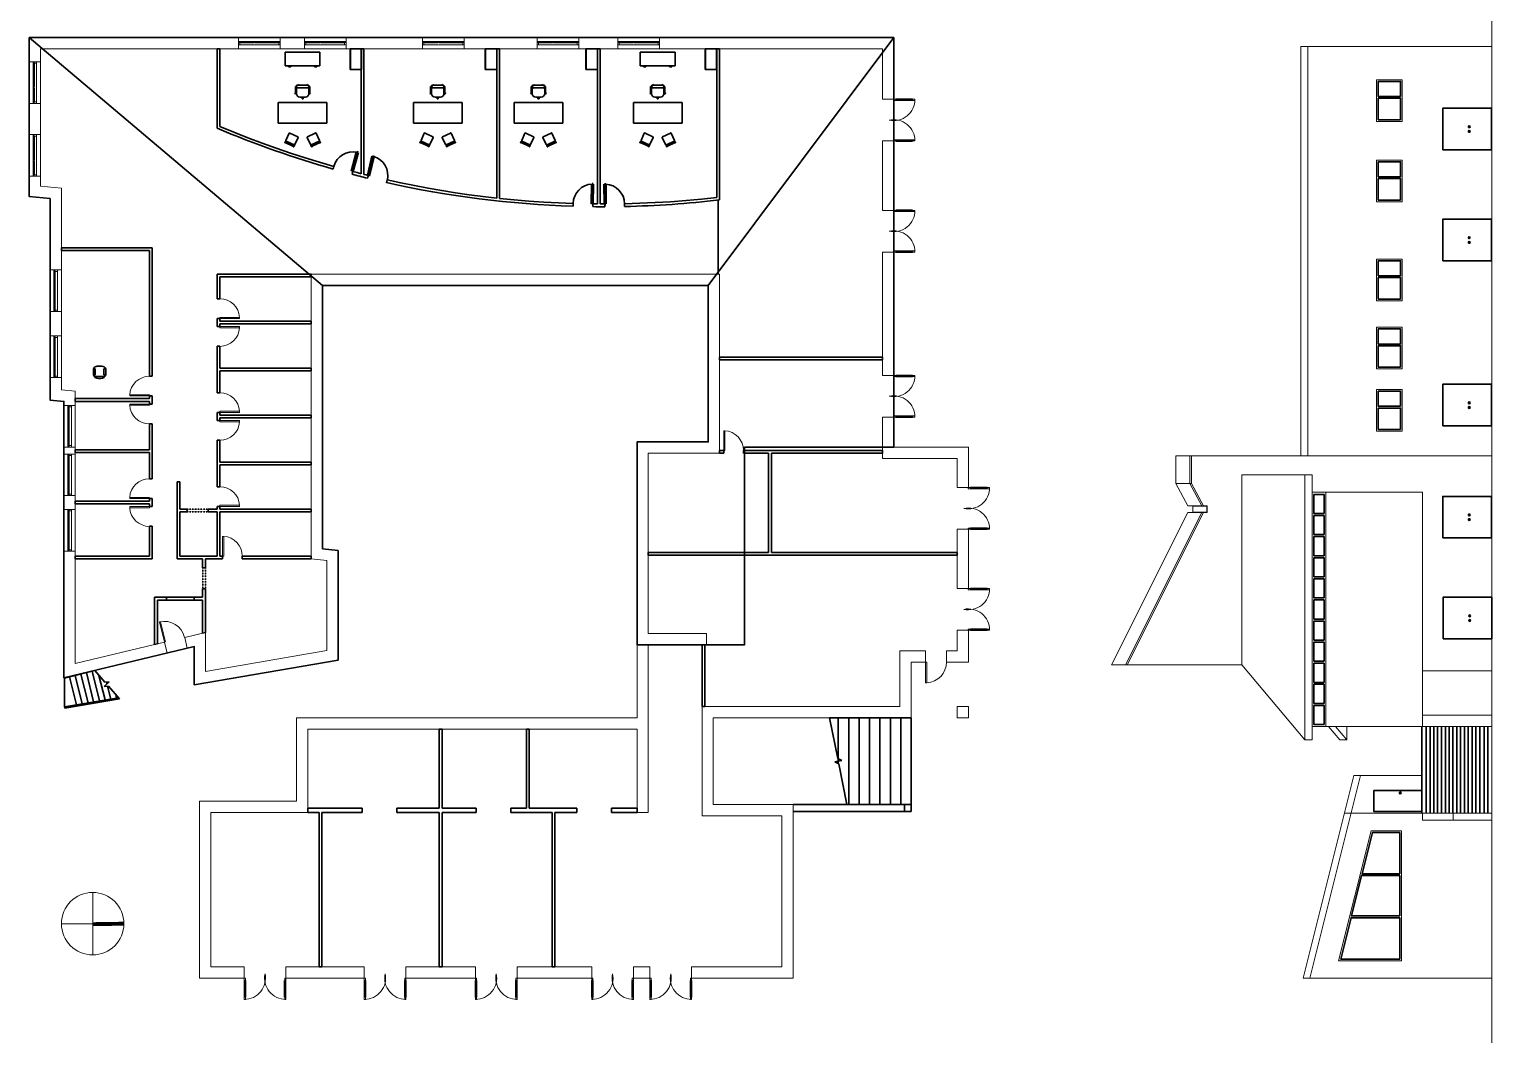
# Model space of a CAD drawing. Header units: inches. Extents: x -3224 to 2593, y -3513 to 2631.
# Drawn here: x -1539 to 988, y -18 to 1734 of the extents above; entities that cross this region are included whole.
import ezdxf

# ---------------------------------------------------------------- set-up
doc = ezdxf.new("R2010")
doc.units = ezdxf.units.IN
doc.header["$MEASUREMENT"] = 0
doc.linetypes.add('Overhead', pattern=[0.15625, 0.09375, -0.0625])
for name, color, linetype, lineweight in [('A-AREA', 32, 'Continuous', 30), ('A-DOOR', 31, 'Continuous', 30), ('A-DOOR-GLAZ', 31, 'Continuous', 50), ('A-FLOR', 140, 'Continuous', 30), ('A-FLOR-HRAL', 11, 'Continuous', 9), ('A-GENM', 13, 'Continuous', 30), ('A-GLAZ', 151, 'Continuous', 30), ('A-ROOF', 132, 'Continuous', 13), ('A-WALL', 113, 'Continuous', 13), ('C-NORTH', 7, 'Continuous', 13), ('I-FURN', 30, 'Continuous', 30), ('I-WALL', 2, 'Continuous', 30), ('L-SITE-WALL', 31, 'Continuous', 30), ('S-STRS', 31, 'Continuous', 30), ('S-STRS-MBND', 31, 'Continuous', 30)]:
    doc.layers.add(name, color=color, linetype=linetype, lineweight=lineweight)

# ---------------------------------------------------------------- blocks, each defined once
blk = doc.blocks.new('Single-Flush - 34_ x 80_-100133-Level 1 New')
at = {"layer": 'A-DOOR', "lineweight": 20}
for p, q in [((15, 2.4), (15, 36.4)), ((17, 36.4), (15, 36.4)), ((17, 2.4), (17, 36.4)), ((17, 2.4), (15, 2.4))]:
    blk.add_line(p, q, dxfattribs=at)
at = {"layer": 'A-DOOR', "lineweight": 9}
blk.add_arc((17, 2.4), 34.1, 93.3657, 180, dxfattribs=at)
blk = doc.blocks.new('Single-Flush - 34_ x 80_-100157-Level 1 New')
at = {"layer": 'A-DOOR', "lineweight": 20}
for p, q in [((15, -2.4), (15, -36.4)), ((17, -2.4), (15, -2.4)), ((17, -2.4), (17, -36.4)), ((17, -36.4), (15, -36.4))]:
    blk.add_line(p, q, dxfattribs=at)
at = {"layer": 'A-DOOR', "lineweight": 9}
blk.add_arc((17, -2.4), 34.1, 180, 266.6343, dxfattribs=at)
blk = doc.blocks.new('Single-Flush Vision - 36_ x 80_-103365-Level 1 New')
at = {"layer": 'A-DOOR', "lineweight": 9}
for p, q in [((16, -9.75), (16, -45.75)), ((18, -9.75), (16, -9.75)), ((18, -9.75), (18, -45.75)), ((18, -45.75), (16, -45.75))]:
    blk.add_line(p, q, dxfattribs=at)
blk.add_arc((18, -9.75), 36, 180, 270, dxfattribs=at)
blk = doc.blocks.new('Opening-Arched - 36_ x 84_-103394-Level 1 New')
at = {"layer": 'A-GENM', "linetype": 'Overhead'}
for p, q in [((-18.3, 2.4), (17.7, 2.4)), ((-18.3, -2.4), (17.7, -2.4))]:
    blk.add_line(p, q, dxfattribs=at)
blk = doc.blocks.new('Double-Glass 1 - 72_ x 84_-106700-Level 1 New')
at = {"layer": 'A-DOOR', "lineweight": 20}
for p, q in [((-36, 42.6), (-36, 46.6)), ((-36, 46.6), (-34, 46.6)), ((-36, 42.6), (-34, 42.6)), ((-34, 42.6), (-34, 46.6)), ((34, 42.6), (34, 46.6)), ((36, 46.6), (34, 46.6)), ((34, 42.6), (36, 42.6)), ((36, 42.6), (36, 46.6)), ((-36, 13.8), (-34, 13.8)), ((-36, 9.8), (-36, 13.8)), ((-36, 9.8), (-34, 9.8)), ((-34, 9.8), (-34, 13.8)), ((36, 13.8), (34, 13.8)), ((34, 9.8), (34, 13.8)), ((36, 9.8), (34, 9.8)), ((36, 9.8), (36, 13.8))]:
    blk.add_line(p, q, dxfattribs=at)
at = {"layer": 'A-DOOR', "lineweight": 9}
for p, q in [((-36, 13.8), (-36, 42.6)), ((-34, 13.8), (-34, 42.6)), ((34, 13.8), (34, 42.6)), ((36, 13.8), (36, 42.6))]:
    blk.add_line(p, q, dxfattribs=at)
for centre, start, end in [((-36, 9.8), 347.9595, 90.0327), ((36, 9.8), 89.9942, 192.0461)]:
    blk.add_arc(centre, 36.8, start, end, dxfattribs=at)
at = {"layer": 'A-DOOR-GLAZ'}
for p, q in [((-35, 42.6), (-35, 13.8)), ((35, 13.8), (35, 42.6))]:
    blk.add_line(p, q, dxfattribs=at)
blk = doc.blocks.new('Golden Proportion - Wood 6_w-135343-Level 1 New')
at = {"layer": 'A-GLAZ', "lineweight": 20}
for p, q in [((-34.8, 3), (-36, 3)), ((-34.8, 1), (-34.8, 3)), ((-32.8, 2.5), (-34.8, 2.5)), ((-34.8, 2.5), (-34.8, 1)), ((-34.8, 1), (-32.8, 1)), ((-33.5, 1), (-34.8, 1)), ((-33.5, -3), (-33.5, 1)), ((-32.8, 1), (-32.8, 2.5)), ((-7.5, 2.5), (-9.5, 2.5)), ((-9.5, 2.5), (-9.5, 1)), ((-9.5, 1), (-7.5, 1)), ((-7.5, 1), (-7.5, 2.5)), ((34.7, 2.5), (32.7, 2.5)), ((32.7, 2.5), (32.7, 1)), ((32.7, 1), (34.7, 1)), ((34.7, 1), (33.5, 1)), ((33.5, 1), (33.5, -3)), ((34.7, 3), (34.7, 1)), ((36, 3), (34.7, 3)), ((34.7, 1), (34.7, 2.5)), ((-36, -3), (-33.5, -3)), ((33.5, -3), (36, -3))]:
    blk.add_line(p, q, dxfattribs=at)
at = {"layer": 'A-GLAZ', "lineweight": 9}
for p, q in [((34.7, 3), (-34.8, 3)), ((-32.8, 2.5), (-9.5, 2.5)), ((-9.5, 1), (-32.8, 1)), ((-7.5, 2.5), (32.7, 2.5)), ((32.7, 1), (-7.5, 1)), ((-33.5, -3), (33.5, -3))]:
    blk.add_line(p, q, dxfattribs=at)
at = {"layer": 'A-GLAZ', "lineweight": 30}
for p, q in [((-9.5, 2), (-32.8, 2)), ((-32.8, 2), (-32.8, 1.5)), ((-32.8, 1.5), (-9.5, 1.5)), ((-9.5, 1.5), (-9.5, 2)), ((32.7, 2), (-7.5, 2)), ((-7.5, 2), (-7.5, 1.5)), ((-7.5, 1.5), (32.7, 1.5)), ((32.7, 1.5), (32.7, 2))]:
    blk.add_line(p, q, dxfattribs=at)
blk = doc.blocks.new('Single-Flush - 34_ x 80_-V1-Level 1 New')
at = {"layer": 'A-DOOR', "color": 10, "lineweight": 50}
for p, q in [((15, -2.4), (15, -36.4)), ((17, -2.4), (15, -2.4)), ((17, -2.4), (17, -36.4)), ((17, -36.4), (15, -36.4))]:
    blk.add_line(p, q, dxfattribs=at)
at = {"layer": 'A-DOOR', "color": 50, "lineweight": 30}
blk.add_arc((17, -2.4), 34.1, 180, 266.6343, dxfattribs=at)
blk = doc.blocks.new('Single-Flush - 34_ x 80_-V2-Level 1 New')
at = {"layer": 'A-DOOR', "color": 10, "lineweight": 50}
for p, q in [((15, 2.4), (15, 36.4)), ((17, 36.4), (15, 36.4)), ((17, 2.4), (17, 36.4)), ((17, 2.4), (15, 2.4))]:
    blk.add_line(p, q, dxfattribs=at)
at = {"layer": 'A-DOOR', "color": 50, "lineweight": 30}
blk.add_arc((17, 2.4), 34.1, 93.3657, 180, dxfattribs=at)
blk = doc.blocks.new('Desk-Executive - Desk-Executive-124460-Level 1 New')
at = {"layer": 'I-FURN', "color": 50}
for p, q in [((-37.1, 18), (-37.1, -18)), ((46.9, 18), (-37.1, 18)), ((46.9, -18), (46.9, 18)), ((-37.1, -18), (46.9, -18))]:
    blk.add_line(p, q, dxfattribs=at)
blk = doc.blocks.new('Chair-Executive - Chair-Executive-124059-Level 1 New')
at = {"layer": 'I-FURN', "color": 50}
for p, q in [((-7.7, 4), (-7.1, 5.9)), ((-7.7, 4), (-5.6, 3.3)), ((-7.1, 5.9), (-5.2, 5.1)), ((-6.9, 2.7), (-6.9, -7.3)), ((-6.9, 2.7), (-5.7, 2.7)), ((-5.7, 2.7), (-5.7, -7.3)), ((-5.6, 3.3), (-5.2, 4.1)), ((-5.2, 5.1), (-5.2, -2.6)), ((0.8, 11.1), (10.3, 11.1)), ((4.6, 14.4), (4.6, 12.1)), ((4.6, 14.4), (6.6, 14.4)), ((4.6, 12.1), (6.6, 12.1)), ((5.3, 12.1), (5.3, 11.1)), ((5.3, 12.1), (5.8, 12.1)), ((5.3, 11.1), (5.8, 11.1)), ((5.8, 12.1), (5.8, 11.1)), ((6.6, 14.4), (6.6, 12.1)), ((16.3, 5.3), (18.2, 5.9)), ((16.3, 5.1), (16.3, -2.6)), ((16.7, 3.3), (16.3, 4.5)), ((18.8, 4), (16.7, 3.3)), ((16.8, 2.7), (16.8, -7.3)), ((18.1, 2.7), (16.8, 2.7)), ((18.1, 2.7), (18.1, -7.3)), ((18.2, 5.9), (18.8, 4)), ((-6.9, -7.3), (-5.7, -7.3)), ((-4.9, -8.7), (-4.9, -7)), ((-3.9, -9.7), (15, -9.7)), ((-1.6, -10.9), (-3.3, -9.7)), ((-2.9, -5), (14, -5)), ((-0.8, -9.7), (-1.6, -10.9)), ((11.9, -9.7), (12.7, -10.9)), ((12.7, -10.9), (14.3, -9.7)), ((16, -8.7), (16, -7)), ((18.1, -7.3), (16.8, -7.3))]:
    blk.add_line(p, q, dxfattribs=at)
for centre, radius, start, end in [((0.8, 5.1), 6, 90, 180), ((10.3, 5.1), 6, 0, 90), ((1.8, -2.6), 7, 180, 206.1658), ((-2.9, -7), 2, 90, 180), ((-3.9, -8.7), 0.993, 180, 270), ((14, -7), 2, 0, 90), ((15, -8.7), 0.993, 270, 0), ((9.3, -2.6), 7, 333.8316, 0)]:
    blk.add_arc(centre, radius, start, end, dxfattribs=at)
blk = doc.blocks.new('Chair-Breuer - Chair-Breuer-124905-Level 1 New')
at = {"layer": 'I-FURN', "color": 50}
for p, q in [((-8.5, 8.5), (-8.5, -5)), ((-7.5, 9.5), (7.5, 9.5)), ((8.5, 8.5), (8.5, -5)), ((-8.5, -6.9), (-8.5, -8.2)), ((-8, -6.4), (8, -6.4)), ((-8, -8.7), (8, -8.7)), ((-7.5, -6), (7.5, -6)), ((8.5, -6.9), (8.5, -8.2))]:
    blk.add_line(p, q, dxfattribs=at)
for centre, radius, start, end in [((-7.5, 8.5), 1, 90, 180), ((7.5, 8.5), 1, 0, 90), ((-8, -9.1), 0.593, 360, 180), ((-8, -9.1), 0.593, 180, 360), ((-7.5, -5), 1, 180, 270), ((-8, -6.9), 0.5, 90, 180), ((-8, -8.2), 0.5, 180, 270), ((8, -9.1), 0.593, 360, 180), ((8, -9.1), 0.593, 180, 360), ((7.5, -5), 1, 270, 360), ((8, -6.9), 0.5, 0, 90), ((8, -8.2), 0.5, 270, 0)]:
    blk.add_arc(centre, radius, start, end, dxfattribs=at)
blk = doc.blocks.new('Chair-Breuer - Chair-Breuer-125046-Level 1 New')
at = {"layer": 'I-FURN', "color": 50}
for p, q in [((-8.5, 6.9), (-8.5, 8.2)), ((-8.5, -8.5), (-8.5, 5)), ((-8, 8.7), (8, 8.7)), ((-8, 6.4), (8, 6.4)), ((-7.5, 6), (7.5, 6)), ((8.5, 6.9), (8.5, 8.2)), ((8.5, -8.5), (8.5, 5)), ((-7.5, -9.5), (7.5, -9.5))]:
    blk.add_line(p, q, dxfattribs=at)
for centre, radius, start, end in [((-8, 9.1), 0.593, 0, 180), ((-8, 9.1), 0.593, 180, 0), ((-8, 8.2), 0.5, 90, 180), ((-8, 6.9), 0.5, 180, 270), ((-7.5, 5), 1, 90, 180), ((8, 9.1), 0.593, 0, 180), ((8, 9.1), 0.593, 180, 0), ((7.5, 5), 1, 0, 90), ((8, 8.2), 0.5, 360, 90), ((8, 6.9), 0.5, 270, 360), ((-7.5, -8.5), 1, 180, 270), ((7.5, -8.5), 1, 270, 360)]:
    blk.add_arc(centre, radius, start, end, dxfattribs=at)
blk = doc.blocks.new('Cabinet File - Lateral 4 Drawer - 36_ x 20_ x 48_-125858-Level 1 New')
at = {"layer": 'I-FURN', "color": 50}
for p, q in [((-25.1, -26.8), (-25.1, -46.8)), ((10.9, -26.8), (-25.1, -26.8)), ((-25.1, -46.8), (10.9, -46.8)), ((-24.3, -46), (10.2, -46)), ((-24.3, -46.8), (-24.3, -46)), ((10.2, -46.8), (-24.3, -46.8)), ((10.2, -46), (10.2, -46.8)), ((10.9, -46.8), (10.9, -26.8))]:
    blk.add_line(p, q, dxfattribs=at)
blk = doc.blocks.new('Credenza - 60_ x 24_-125565-Level 1 New')
at = {"layer": 'I-FURN', "color": 50}
for p, q in [((-27.7, 12.2), (-27.7, -11.8)), ((-27.7, 12.2), (32.3, 12.2)), ((32.3, 12.2), (32.3, -11.8)), ((-27.7, -11.8), (32.3, -11.8)), ((-22.2, -12.1), (-21.9, -12.1)), ((-22.2, -13.1), (-22.2, -12.1)), ((-18.2, -13.1), (-22.2, -13.1)), ((-21.9, -12.1), (-21.9, -12.8)), ((-21.9, -12.8), (-18.4, -12.8)), ((-18.4, -12.1), (-18.2, -12.1)), ((-18.4, -12.8), (-18.4, -12.1)), ((-18.2, -12.1), (-18.2, -13.1)), ((22.8, -12.1), (23.1, -12.1)), ((22.8, -13.1), (22.8, -12.1)), ((26.8, -13.1), (22.8, -13.1)), ((23.1, -12.1), (23.1, -12.8)), ((23.1, -12.8), (26.6, -12.8)), ((26.6, -12.1), (26.8, -12.1)), ((26.6, -12.8), (26.6, -12.1)), ((26.8, -12.1), (26.8, -13.1))]:
    blk.add_line(p, q, dxfattribs=at)
blk = doc.blocks.new('OfficeChair - OfficeChair-132399-Level 1 New')
at = {"layer": 'I-FURN', "color": 50}
for p, q in [((-10.6, -5.7), (-10.6, 4.3)), ((-10.6, 4.3), (-7.5, 4.3)), ((-9, 7.3), (0, 7.3)), ((-7.5, 4.3), (-7.5, -5.9)), ((-2, 10.6), (0, 10.6)), ((2, 10.6), (0, 10.6)), ((9, 7.3), (0, 7.3)), ((10.6, 4.3), (7.5, 4.3)), ((7.5, 4.3), (7.5, -5.9)), ((10.6, -5.7), (10.6, 4.3)), ((-7.5, -5.9), (-10.6, -5.9)), ((0, -10.4), (-4, -10.4)), ((0, -10.4), (4, -10.4)), ((7.5, -5.9), (10.6, -5.9))]:
    blk.add_line(p, q, dxfattribs=at)
for centre, radius, start, end in [((-2, 1.6), 9, 90, 162.9101), ((2, 1.6), 9, 17.0899, 90), ((-4, -3.4), 7, 199.3988, 270), ((4, -3.4), 7, 270, 340.6012)]:
    blk.add_arc(centre, radius, start, end, dxfattribs=at)
blk = doc.blocks.new('Golden Proportion - Wood 6_w-V3-Level 1 New')
at = {"layer": 'A-GLAZ', "lineweight": 20}
for p, q in [((-34.8, 3), (-36, 3)), ((-36, 3), (-36, -3)), ((-34.8, 1), (-34.8, 3)), ((-32.8, 2.5), (-34.8, 2.5)), ((-34.8, 2.5), (-34.8, 1)), ((-34.8, 1), (-32.8, 1)), ((-33.5, 1), (-34.8, 1)), ((-33.5, -3), (-33.5, 1)), ((-32.8, 1), (-32.8, 2.5)), ((-7.5, 2.5), (-9.5, 2.5)), ((-9.5, 2.5), (-9.5, 1)), ((-9.5, 1), (-7.5, 1)), ((-7.5, 1), (-7.5, 2.5)), ((34.7, 2.5), (32.7, 2.5)), ((32.7, 2.5), (32.7, 1)), ((32.7, 1), (34.7, 1)), ((34.7, 1), (33.5, 1)), ((33.5, 1), (33.5, -3)), ((34.7, 3), (34.7, 1)), ((36, 3), (34.7, 3)), ((34.7, 1), (34.7, 2.5)), ((36, -3), (36, 3)), ((-36, -3), (-33.5, -3)), ((33.5, -3), (36, -3))]:
    blk.add_line(p, q, dxfattribs=at)
at = {"layer": 'A-GLAZ', "lineweight": 9}
for p, q in [((34.7, 3), (-34.8, 3)), ((-32.8, 2.5), (-9.5, 2.5)), ((-9.5, 1), (-32.8, 1)), ((-7.5, 2.5), (32.7, 2.5)), ((32.7, 1), (-7.5, 1)), ((-33.5, -3), (33.5, -3))]:
    blk.add_line(p, q, dxfattribs=at)
at = {"layer": 'A-GLAZ', "lineweight": 30}
for p, q in [((-9.5, 2), (-32.8, 2)), ((-32.8, 2), (-32.8, 1.5)), ((-32.8, 1.5), (-9.5, 1.5)), ((-9.5, 1.5), (-9.5, 2)), ((32.7, 2), (-7.5, 2)), ((-7.5, 2), (-7.5, 1.5)), ((-7.5, 1.5), (32.7, 1.5)), ((32.7, 1.5), (32.7, 2))]:
    blk.add_line(p, q, dxfattribs=at)
blk = doc.blocks.new('Opening-Arched - 48_ x 84_-104209-Level 1 New')
at = {"layer": 'A-GENM', "color": 50, "lineweight": 30}
for p, q in [((-24.3, 2.4), (23.7, 2.4)), ((-24.3, -2.4), (23.7, -2.4))]:
    blk.add_line(p, q, dxfattribs=at)

msp = doc.modelspace()

# ---------------------------------------------------------------- linework, layer by layer
at = {"layer": 'A-AREA'}
for p, q in [((-1539.1, 1719.2), (-1032.3, 1290.7)), ((-365.8, 1290.7), (-45.2, 1719.2)), ((-348.7, 1438.2), (-348.7, 1310.2))]:
    msp.add_line(p, q, dxfattribs=at)
msp.add_lwpolyline([(-1503.1, 1441.1), (-1539.1, 1444.3), (-1539.1, 1719.2), (-45.2, 1719.2), (-45.2, 1011.1), (-302.8, 1011.1), (-302.8, 669.6), (-488.8, 669.6), (-488.8, 1020.2), (-365.8, 1020.2), (-365.8, 1290.7), (-1032.3, 1290.7), (-1032.3, 835.5), (-1005.3, 832.5), (-1005.3, 643), (-1254.1, 600.5), (-1254.1, 666.3), (-1479.1, 612.3), (-1479.1, 1090.3), (-1503.1, 1092.4)], close=True, dxfattribs=at)
at = {"layer": 'A-DOOR'}
for points in [[(903.6, 1525.1), (903.6, 1597), (987.6, 1597), (987.6, 1525.1)], [(903.6, 1333.4), (903.6, 1405.2), (987.6, 1405.2), (987.6, 1333.4)], [(903.6, 1047.9), (903.6, 1119.8), (987.6, 1119.8), (987.6, 1047.9)], [(903.6, 854.2), (903.6, 926.1), (987.6, 926.1), (987.6, 854.2)], [(904.2, 679.7), (904.2, 751.6), (988.3, 751.6), (988.3, 679.7)], [(867.3, 381.5), (867.3, 417.5), (784.3, 417.5), (784.3, 381.5)]]:
    msp.add_lwpolyline(points, close=True, dxfattribs=at)
for centre in [(949.4, 1565), (949.4, 1556.9), (949.4, 1373.2), (949.4, 1365.1), (949.4, 1087.8), (949.4, 1079.7), (949.4, 894.1), (949.4, 886), (950.1, 719.6), (950.1, 711.5), (830.2, 413.5)]:
    msp.add_circle(centre, 1.49, dxfattribs=at)
at = {"layer": 'A-FLOR'}
for p, q in [((867.3, 378.3), (867.3, 528.2)), ((875, 378.3), (875, 528.2)), ((881.6, 378.3), (881.6, 528.2)), ((888.2, 378.3), (888.2, 528.2)), ((894.8, 378.3), (894.8, 528.2)), ((901.5, 378.3), (901.5, 528.2)), ((908.1, 378.3), (908.1, 528.2)), ((914.7, 378.3), (914.7, 528.2)), ((921.3, 378.3), (921.3, 528.2)), ((927.9, 378.3), (927.9, 528.2)), ((934.5, 378.3), (934.5, 528.2)), ((941.1, 378.3), (941.1, 528.2)), ((947.8, 378.3), (947.8, 528.2)), ((954.4, 378.3), (954.4, 528.2)), ((961, 378.3), (961, 528.2)), ((967.6, 378.3), (967.6, 528.2)), ((975.1, 378.3), (975.1, 528.2)), ((981.8, 378.3), (981.8, 528.2))]:
    msp.add_line(p, q, dxfattribs=at)
at = {"layer": 'A-FLOR-HRAL'}
for p, q in [((-1478.2, 562.2), (-1384.8, 578.1)), ((-1478.2, 562.2), (-1477.8, 560.2)), ((-1477.8, 560.2), (-1383.2, 576.3)), ((-1384.8, 578.1), (-1383.2, 576.3))]:
    msp.add_line(p, q, dxfattribs=at)
at = {"layer": 'A-GLAZ'}
for points in [[(830.6, 1617.3), (830.6, 1643.3), (792, 1643.3), (792, 1617.3)], [(830.6, 1577.2), (830.6, 1614.3), (792, 1614.3), (792, 1577.2)], [(830.6, 1478.4), (830.6, 1504.4), (792, 1504.4), (792, 1478.4)], [(830.6, 1438.3), (830.6, 1475.4), (792, 1475.4), (792, 1438.3)], [(830.6, 1307.3), (830.6, 1333.4), (792, 1333.4), (792, 1307.3)], [(830.6, 1267.2), (830.6, 1304.3), (792, 1304.3), (792, 1267.2)], [(830.6, 1189.4), (830.6, 1215.4), (792, 1215.4), (792, 1189.4)], [(830.6, 1149.2), (830.6, 1186.4), (792, 1186.4), (792, 1149.2)], [(830.6, 1081.8), (830.6, 1107.9), (792, 1107.9), (792, 1081.8)], [(830.6, 1041.7), (830.6, 1078.8), (792, 1078.8), (792, 1041.7)], [(698.4, 896.4), (698.4, 929.5), (680.9, 929.5), (680.9, 896.4)], [(698.4, 860), (698.4, 893), (680.9, 893), (680.9, 860)], [(698.4, 823.5), (698.4, 856.6), (680.9, 856.6), (680.9, 823.5)], [(698.4, 787), (698.4, 820.1), (680.9, 820.1), (680.9, 787)], [(698.4, 750.5), (698.4, 783.6), (680.9, 783.6), (680.9, 750.5)], [(698.4, 714), (698.4, 747.1), (680.9, 747.1), (680.9, 714)], [(698.4, 677.6), (698.4, 710.6), (680.9, 710.6), (680.9, 677.6)], [(698.4, 641.1), (698.4, 674.2), (680.9, 674.2), (680.9, 641.1)], [(698.4, 604.6), (698.4, 637.7), (680.9, 637.7), (680.9, 604.6)], [(698.4, 568.1), (698.4, 601.2), (680.9, 601.2), (680.9, 568.1)], [(698.4, 531.6), (698.4, 564.7), (680.9, 564.7), (680.9, 531.6)], [(829.4, 273.5), (829.4, 345), (782.2, 345), (764.3, 273.5)], [(829.4, 200.8), (829.4, 270.5), (763.4, 270.5), (745.9, 200.8)], [(829.4, 126.3), (829.4, 197.8), (745.3, 197.8), (727.4, 126.3)]]:
    msp.add_lwpolyline(points, close=True, dxfattribs=at)
at = {"layer": 'A-ROOF'}
for p, q in [((988.3, 1792.7), (988.3, -18.4)), ((469.2, 995.9), (442.2, 995.9)), ((442.2, 995.9), (442.2, 948.3)), ((466.3, 948.3), (466.3, 995.9)), ((665.5, 963.2), (556.3, 963.2)), ((556.3, 963.2), (556.3, 634.9)), ((442.2, 948.3), (463.1, 909.9)), ((442.2, 948.3), (469.2, 948.3)), ((487.2, 909.9), (466.3, 948.3)), ((463.1, 909.9), (466, 909.9)), ((466, 909.9), (471.6, 909)), ((490.2, 909.9), (466, 909.9)), ((496.6, 909.9), (490.2, 909.9)), ((490.2, 909.9), (495.7, 908.9)), ((496.6, 898.2), (496.6, 909.9)), ((463.1, 898.2), (331.2, 634.9)), ((355.1, 634.9), (487.2, 898.2)), ((466, 898.2), (463.1, 898.2)), ((471.6, 898.8), (466, 898.2)), ((466, 898.2), (496.6, 898.2)), ((471.6, 909), (471.6, 898.8)), ((471.6, 909), (495.7, 908.8)), ((471.6, 898.8), (495.7, 899)), ((495.7, 899), (490.2, 898.2)), ((495.7, 908.9), (495.7, 899)), ((331.2, 634.9), (358.1, 634.9)), ((556.3, 634.9), (665.5, 505.2)), ((706.3, 528.2), (725.7, 505.2)), ((737.6, 505.2), (718.2, 528.2)), ((737.6, 505.2), (737.6, 528.2)), ((725.7, 505.2), (737.6, 505.2)), ((745.3, 378.3), (733.4, 378.3))]:
    msp.add_line(p, q, dxfattribs=at)
for points in [[(670.2, 1703.9), (670.2, 995.9), (658.3, 995.9), (658.3, 1703.9)], [(677.7, 963.2), (677.7, 505.2), (665.5, 505.2), (665.5, 963.2)], [(761.7, 443.8), (749.8, 443.8), (662.1, 93.2), (674, 93.2)]]:
    msp.add_lwpolyline(points, close=True, dxfattribs=at)
at = {"layer": 'A-WALL'}
for p, q in [((-45.2, 1719.2), (-1539.1, 1719.2)), ((-1539.1, 1719.2), (-1539.1, 1444.3)), ((-1177.6, 1699.7), (-1177.6, 1719.2)), ((-1105.6, 1719.2), (-1105.6, 1699.7)), ((-1063.6, 1699.7), (-1063.6, 1719.2)), ((-991.6, 1719.2), (-991.6, 1699.7)), ((-859.5, 1699.7), (-859.5, 1719.2)), ((-787.5, 1719.2), (-787.5, 1699.7)), ((-661.5, 1699.7), (-661.5, 1719.2)), ((-589.5, 1719.2), (-589.5, 1699.7)), ((-522, 1699.7), (-522, 1719.2)), ((-450, 1719.2), (-450, 1699.7)), ((-45.2, 1612.4), (-45.2, 1719.2)), ((-1519.6, 1462.2), (-1519.6, 1699.7)), ((-1519.6, 1699.7), (-64.7, 1699.7)), ((-64.7, 1699.7), (-64.7, 1612.4)), ((988.3, 1703.9), (670.2, 1703.9)), ((-1539.1, 1677.4), (-1519.6, 1677.4)), ((-1519.6, 1605.4), (-1539.1, 1605.4)), ((-64.7, 1612.4), (-45.2, 1612.4)), ((-1539.1, 1551.4), (-1519.6, 1551.4)), ((-45.2, 1540.4), (-64.7, 1540.4)), ((-64.7, 1540.4), (-64.7, 1420.4)), ((-45.2, 1420.4), (-45.2, 1540.4)), ((-1519.6, 1479.4), (-1539.1, 1479.4)), ((-1539.1, 1444.3), (-1503.1, 1441.1)), ((-1483.6, 1459), (-1519.6, 1462.2)), ((-1503.1, 1441.1), (-1503.1, 1092.4)), ((-1483.6, 1110.2), (-1483.6, 1459)), ((-64.7, 1420.4), (-45.2, 1420.4)), ((-45.2, 1348.4), (-64.7, 1348.4)), ((-64.7, 1348.4), (-64.7, 1135.1)), ((-45.2, 1135.1), (-45.2, 1348.4)), ((-1503.1, 1317.4), (-1483.6, 1317.4)), ((-1051.8, 1310.2), (-1051.8, 818.1)), ((-346.3, 1310.2), (-1051.8, 1310.2)), ((-1032.3, 835.5), (-1032.3, 1290.7)), ((-1032.3, 1290.7), (-365.8, 1290.7)), ((-365.8, 1290.7), (-365.8, 1020.2)), ((-346.3, 1000.7), (-346.3, 1310.2)), ((-1483.6, 1245.4), (-1503.1, 1245.4)), ((-1503.1, 1203.4), (-1483.6, 1203.4)), ((-1483.6, 1131.4), (-1503.1, 1131.4)), ((-64.7, 1135.1), (-45.2, 1135.1)), ((-1503.1, 1092.4), (-1479.1, 1090.3)), ((-1459.6, 1108.1), (-1483.6, 1110.2)), ((-1479.1, 1090.3), (-1479.1, 612.3)), ((-1459.6, 637), (-1459.6, 1108.1)), ((-1479.1, 1083.3), (-1459.6, 1083.3)), ((-45.2, 1063.1), (-64.7, 1063.1)), ((-64.7, 1063.1), (-64.7, 991.6)), ((-45.2, 1011.1), (-45.2, 1063.1)), ((-1459.6, 1011.3), (-1479.1, 1011.3)), ((-365.8, 1020.2), (-488.8, 1020.2)), ((-488.8, 1020.2), (-488.8, 543.3)), ((83.8, 1011.1), (-45.2, 1011.1)), ((83.8, 941.3), (83.8, 1011.1)), ((-1479.1, 999.3), (-1459.6, 999.3)), ((-469.3, 1000.7), (-346.3, 1000.7)), ((-469.3, 689.1), (-469.3, 1000.7)), ((-64.7, 991.6), (64.3, 991.6)), ((64.3, 991.6), (64.3, 941.3)), ((988.3, 995.9), (469.2, 995.9)), ((469.2, 948.3), (469.2, 995.9)), ((64.3, 941.3), (83.8, 941.3)), ((490.2, 909.9), (469.2, 948.3)), ((-1459.6, 927.3), (-1479.1, 927.3)), ((868.4, 933.1), (677.7, 933.1)), ((701.6, 528.2), (701.6, 933.1)), ((868.4, 528.2), (868.4, 933.1)), ((-1479.1, 903.3), (-1459.6, 903.3)), ((358.1, 634.9), (490.2, 898.2)), ((83.8, 869.3), (64.3, 869.3)), ((64.3, 869.3), (64.3, 766.8)), ((83.8, 766.8), (83.8, 869.3)), ((-1005.3, 832.5), (-1032.3, 835.5)), ((-1459.6, 831.3), (-1479.1, 831.3)), ((-1051.8, 818.1), (-1024.8, 815.1)), ((-1024.8, 815.1), (-1024.8, 659.5)), ((-1005.3, 643), (-1005.3, 832.5)), ((64.3, 766.8), (83.8, 766.8)), ((-1234.6, 691), (-1270.5, 682.4)), ((-1270.5, 682.4), (-1266, 663.5)), ((-1234.6, 623.6), (-1234.6, 691)), ((-368.5, 689.1), (-469.3, 689.1)), ((-368.5, 669.6), (-368.5, 689.1)), ((83.8, 694.8), (64.3, 694.8)), ((64.3, 694.8), (64.3, 659.1)), ((83.8, 639.6), (83.8, 694.8)), ((-1322.6, 669.9), (-1459.6, 637)), ((-1305.6, 674), (-1317.7, 671.1)), ((-1301, 655.1), (-1305.6, 674)), ((-1266, 663.5), (-1254.1, 666.3)), ((-1254.1, 666.3), (-1254.1, 600.5)), ((-1024.8, 659.5), (-1234.6, 623.6)), ((-469.3, 379.5), (-469.3, 669.6)), ((-469.3, 669.6), (-368.5, 669.6)), ((-34.5, 659.1), (-34.5, 562.8)), ((9.8, 659.1), (-34.5, 659.1)), ((9.8, 639.6), (9.8, 659.1)), ((64.3, 659.1), (45.8, 659.1)), ((45.8, 639.6), (45.8, 659.1)), ((-1479.1, 612.3), (-1301, 655.1)), ((-1254.1, 600.5), (-1005.3, 643)), ((-15, 639.6), (11.8, 639.6)), ((-15, 543.3), (-15, 639.6)), ((45.8, 639.6), (83.8, 639.6)), ((358.1, 634.9), (556.3, 634.9)), ((988.3, 624.4), (868.4, 624.4)), ((-376.5, 562.8), (-376.5, 373.8)), ((-34.5, 562.8), (-376.5, 562.8)), ((-1077.1, 543.3), (-1077.1, 399)), ((-488.8, 543.3), (-1077.1, 543.3)), ((-357, 393.3), (-357, 543.3)), ((-357, 543.3), (-15, 543.3)), ((868.4, 547.6), (988.3, 547.6)), ((-1057.6, 379.5), (-1057.6, 523.8)), ((-1057.6, 523.8), (-488.8, 523.8)), ((-488.8, 523.8), (-488.8, 379.5)), ((988.3, 528.2), (677.7, 528.2)), ((867.3, 443.8), (761.7, 443.8)), ((-1077.1, 399), (-1245.1, 399)), ((-1245.1, 399), (-1245.1, 93.2)), ((-1225.6, 379.5), (-1057.6, 379.5)), ((-1225.6, 112.7), (-1225.6, 379.5)), ((-488.8, 379.5), (-469.3, 379.5)), ((-219, 393.3), (-357, 393.3)), ((-219, 93.2), (-219, 393.3)), ((-376.5, 373.8), (-238.5, 373.8)), ((-238.5, 373.8), (-238.5, 112.7)), ((868.4, 378.3), (745.3, 378.3)), ((868.4, 366.1), (868.4, 378.3)), ((868.4, 378.3), (921.7, 378.3)), ((921.7, 366.1), (868.4, 366.1)), ((921.7, 366.1), (921.7, 378.3)), ((921.7, 378.3), (988.3, 378.3)), ((988.3, 366.1), (921.7, 366.1)), ((-1167.7, 112.7), (-1225.6, 112.7)), ((-1167.7, 93.2), (-1167.7, 112.7)), ((-960.1, 112.7), (-1095.7, 112.7)), ((-1095.7, 112.7), (-1095.7, 93.2)), ((-960.1, 93.2), (-960.1, 112.7)), ((-768.1, 112.7), (-888.1, 112.7)), ((-888.1, 112.7), (-888.1, 93.2)), ((-768.1, 93.2), (-768.1, 112.7)), ((-567.1, 112.7), (-696.1, 112.7)), ((-696.1, 112.7), (-696.1, 93.2)), ((-567.1, 93.2), (-567.1, 112.7)), ((-466.5, 112.7), (-495.1, 112.7)), ((-495.1, 112.7), (-495.1, 93.2)), ((-466.5, 93.2), (-466.5, 112.7)), ((-238.5, 112.7), (-394.5, 112.7)), ((-394.5, 112.7), (-394.5, 93.2)), ((-1245.1, 93.2), (-1167.7, 93.2)), ((-1095.7, 93.2), (-960.1, 93.2)), ((-888.1, 93.2), (-768.1, 93.2)), ((-696.1, 93.2), (-567.1, 93.2)), ((-495.1, 93.2), (-466.5, 93.2)), ((-394.5, 93.2), (-219, 93.2)), ((988.3, 93.2), (674, 93.2))]:
    msp.add_line(p, q, dxfattribs=at)
for points in [[(833.6, 1574.2), (833.6, 1646.3), (789, 1646.3), (789, 1574.2)], [(833.6, 1435.3), (833.6, 1507.4), (789, 1507.4), (789, 1435.3)], [(833.6, 1264.2), (833.6, 1336.3), (789, 1336.3), (789, 1264.2)], [(833.6, 1146.3), (833.6, 1218.4), (789, 1218.4), (789, 1146.3)], [(833.6, 1038.7), (833.6, 1110.8), (789, 1110.8), (789, 1038.7)], [(64.3, 562.8), (64.3, 543.3), (83.8, 543.3), (83.8, 562.8)], [(832.3, 348), (832.3, 123.3), (723.5, 123.3), (779.9, 348)]]:
    msp.add_lwpolyline(points, close=True, dxfattribs=at)
at = {"layer": 'C-NORTH'}
for p, q in [((-1429.5, 241.4), (-1429.5, 133.4)), ((-1483.5, 187.4), (-1429.5, 187.4))]:
    msp.add_line(p, q, dxfattribs=at)
at = {"layer": 'C-NORTH', "const_width": 6.75}
msp.add_lwpolyline([(-1429.5, 186.6), (-1375.5, 187.4)], dxfattribs=at)
at = {"layer": 'C-NORTH'}
msp.add_circle((-1429.5, 187.4), 54, dxfattribs=at)
at = {"layer": 'I-WALL'}
for p, q in [((-1214.5, 1699.7), (-1214.5, 1562.4)), ((-1209.7, 1699.7), (-1214.5, 1699.7)), ((-1209.7, 1565.6), (-1209.7, 1699.7)), ((-965.6, 1699.7), (-965.6, 1483.9)), ((-960.7, 1699.7), (-965.6, 1699.7)), ((-960.7, 1482.6), (-960.7, 1699.7)), ((-731.3, 1699.7), (-731.3, 1441.7)), ((-726.4, 1699.7), (-731.3, 1699.7)), ((-726.4, 1441.2), (-726.4, 1699.7)), ((-557.3, 1699.7), (-557.3, 1431.7)), ((-552.4, 1699.7), (-557.3, 1699.7)), ((-552.4, 1431.6), (-552.4, 1699.7)), ((-351.1, 1699.7), (-351.1, 1442.8)), ((-346.3, 1699.7), (-351.1, 1699.7)), ((-346.3, 1438.4), (-346.3, 1699.7)), ((-1013.9, 1491.8), (-1012.6, 1496.5)), ((-979.8, 1487.5), (-981.1, 1482.8)), ((-954.6, 1476.1), (-953.5, 1480.9)), ((-920.4, 1473.1), (-921.5, 1468.3)), ((-701, 1438.7), (-726.4, 1441.2)), ((-351.1, 1442.8), (-377.6, 1440)), ((-675.6, 1436.5), (-701, 1438.7)), ((-650.1, 1434.8), (-675.6, 1436.5)), ((-624.7, 1433.4), (-650.1, 1434.8)), ((-599.2, 1432.5), (-624.7, 1433.4)), ((-599.3, 1427.6), (-599.2, 1432.5)), ((-565.2, 1431.7), (-565.3, 1426.9)), ((-544.4, 1426.8), (-544.5, 1431.6)), ((-483.9, 1432.8), (-510.5, 1432)), ((-510.5, 1432), (-510.4, 1427.1)), ((-457.3, 1433.9), (-483.9, 1432.8)), ((-430.7, 1435.5), (-457.3, 1433.9)), ((-404.1, 1437.5), (-430.7, 1435.5)), ((-377.6, 1440), (-404.1, 1437.5)), ((-1326.7, 1355.8), (-1483.6, 1355.8)), ((-1483.6, 1350.9), (-1483.6, 1355.8)), ((-1483.6, 1350.9), (-1331.6, 1350.9)), ((-1331.6, 1350.9), (-1331.6, 1133.6)), ((-1326.7, 1133.6), (-1326.7, 1355.8)), ((-1214.5, 1310.2), (-1214.5, 1267.5)), ((-1051.8, 1310.2), (-1214.5, 1310.2)), ((-1209.7, 1267.5), (-1209.7, 1305.3)), ((-1209.7, 1305.3), (-1051.8, 1305.3)), ((-1051.8, 1310.2), (-1051.8, 1305.3)), ((-1214.5, 1267.5), (-1209.7, 1267.5)), ((-1209.7, 1233.5), (-1214.5, 1233.5)), ((-1214.5, 1233.5), (-1214.5, 1219.5)), ((-1214.5, 1219.5), (-1209.7, 1219.5)), ((-1209.7, 1229), (-1209.7, 1233.5)), ((-1051.8, 1229), (-1209.7, 1229)), ((-1209.7, 1219.5), (-1209.7, 1224.1)), ((-1209.7, 1224.1), (-1051.8, 1224.1)), ((-1051.8, 1229), (-1051.8, 1224.1)), ((-1209.7, 1185.5), (-1214.5, 1185.5)), ((-1214.5, 1185.5), (-1214.5, 1105.1)), ((-1209.7, 1147.8), (-1209.7, 1185.5)), ((-64.7, 1166.8), (-346.3, 1166.8)), ((-346.3, 1161.9), (-346.3, 1166.8)), ((-64.7, 1166.8), (-64.7, 1161.9)), ((-1051.8, 1147.8), (-1209.7, 1147.8)), ((-1209.7, 1105.1), (-1209.7, 1142.9)), ((-1209.7, 1142.9), (-1051.8, 1142.9)), ((-1051.8, 1147.8), (-1051.8, 1142.9)), ((-346.3, 1161.9), (-64.7, 1161.9)), ((-1331.6, 1133.6), (-1326.7, 1133.6)), ((-1331.6, 1095), (-1459.6, 1095)), ((-1459.6, 1095), (-1459.6, 1090.1)), ((-1459.6, 1090.1), (-1331.6, 1090.1)), ((-1326.7, 1099.6), (-1331.6, 1099.6)), ((-1331.6, 1099.6), (-1331.6, 1095)), ((-1331.6, 1090.1), (-1331.6, 1085.6)), ((-1326.7, 1085.6), (-1326.7, 1099.6)), ((-1214.5, 1105.1), (-1209.7, 1105.1)), ((-1331.6, 1085.6), (-1326.7, 1085.6)), ((-1209.7, 1071.1), (-1214.5, 1071.1)), ((-1214.5, 1071.1), (-1214.5, 1057.1)), ((-1209.7, 1066.6), (-1209.7, 1071.1)), ((-1051.8, 1066.6), (-1209.7, 1066.6)), ((-1209.7, 1057.1), (-1209.7, 1061.7)), ((-1209.7, 1061.7), (-1051.8, 1061.7)), ((-1051.8, 1066.6), (-1051.8, 1061.7)), ((-1326.7, 1051.6), (-1331.6, 1051.6)), ((-1331.6, 1051.6), (-1331.6, 1006.6)), ((-1326.7, 956.3), (-1326.7, 1051.6)), ((-1214.5, 1057.1), (-1209.7, 1057.1)), ((-1209.7, 1023.1), (-1214.5, 1023.1)), ((-1214.5, 1023.1), (-1214.5, 942.7)), ((-1209.7, 985.4), (-1209.7, 1023.1)), ((-1331.6, 1006.6), (-1459.6, 1006.6)), ((-1459.6, 1006.6), (-1459.6, 1001.7)), ((-1459.6, 1001.7), (-1331.6, 1001.7)), ((-1331.6, 1001.7), (-1331.6, 956.3)), ((-339, 1005.5), (-346.3, 1005.5)), ((-346.3, 1000.7), (-346.3, 1005.5)), ((-346.3, 1000.7), (-339, 1000.7)), ((-339, 1005.5), (-339, 1000.7)), ((-64.7, 1005.5), (-305, 1005.5)), ((-305, 1000.7), (-305, 1005.5)), ((-305, 1000.7), (-261.5, 1000.7)), ((-261.5, 1000.7), (-261.5, 829.2)), ((-256.6, 829.2), (-256.6, 1000.7)), ((-256.6, 1000.7), (-64.7, 1000.7)), ((-64.7, 1005.5), (-64.7, 1000.7)), ((-1051.8, 985.4), (-1209.7, 985.4)), ((-1209.7, 942.7), (-1209.7, 980.5)), ((-1209.7, 980.5), (-1051.8, 980.5)), ((-1051.8, 985.4), (-1051.8, 980.5)), ((-1331.6, 956.3), (-1326.7, 956.3)), ((-1283.6, 951.3), (-1283.6, 818.1)), ((-1278.7, 951.3), (-1283.6, 951.3)), ((-1278.7, 904.2), (-1278.7, 951.3)), ((-1214.5, 942.7), (-1209.7, 942.7)), ((-1331.6, 917.8), (-1459.6, 917.8)), ((-1459.6, 917.8), (-1459.6, 912.9)), ((-1459.6, 912.9), (-1331.6, 912.9)), ((-1326.7, 922.3), (-1331.6, 922.3)), ((-1331.6, 922.3), (-1331.6, 917.8)), ((-1331.6, 912.9), (-1331.6, 908.3)), ((-1326.7, 908.3), (-1326.7, 922.3)), ((-1331.6, 908.3), (-1326.7, 908.3)), ((-1266.1, 904.2), (-1278.7, 904.2)), ((-1278.7, 823), (-1278.7, 899.3)), ((-1278.7, 899.3), (-1266.1, 899.3)), ((-1266.1, 899.3), (-1266.1, 904.2)), ((-1214.5, 904.2), (-1230.1, 904.2)), ((-1230.1, 904.2), (-1230.1, 899.3)), ((-1230.1, 899.3), (-1214.5, 899.3)), ((-1209.7, 908.7), (-1214.5, 908.7)), ((-1214.5, 908.7), (-1214.5, 904.2)), ((-1214.5, 899.3), (-1214.5, 823)), ((-1209.7, 904.2), (-1209.7, 908.7)), ((-1051.8, 904.2), (-1209.7, 904.2)), ((-1209.7, 823), (-1209.7, 899.3)), ((-1209.7, 899.3), (-1051.8, 899.3)), ((-1051.8, 904.2), (-1051.8, 899.3)), ((-1326.7, 874.3), (-1331.6, 874.3)), ((-1331.6, 874.3), (-1331.6, 823)), ((-1326.7, 818.1), (-1326.7, 874.3)), ((-1331.6, 823), (-1459.6, 823)), ((-1459.6, 823), (-1459.6, 818.1)), ((-1459.6, 818.1), (-1326.7, 818.1)), ((-1283.6, 818.1), (-1239.5, 818.1)), ((-1214.5, 823), (-1278.7, 823)), ((-1239.5, 818.1), (-1239.5, 802.5)), ((-1234.6, 818.1), (-1205.1, 818.1)), ((-1234.6, 802.5), (-1234.6, 818.1)), ((-1205.1, 823), (-1209.7, 823)), ((-1205.1, 818.1), (-1205.1, 823)), ((-1051.8, 823), (-1171.1, 823)), ((-1171.1, 823), (-1171.1, 818.1)), ((-1171.1, 818.1), (-1051.8, 818.1)), ((-1051.8, 823), (-1051.8, 818.1)), ((-261.5, 829.2), (-469.3, 829.2)), ((-469.3, 824.3), (-469.3, 829.2)), ((-469.3, 824.3), (64.3, 824.3)), ((64.3, 829.2), (-256.6, 829.2)), ((64.3, 829.2), (64.3, 824.3)), ((-1239.5, 802.5), (-1234.6, 802.5)), ((-1234.6, 766.5), (-1239.5, 766.5)), ((-1239.5, 766.5), (-1239.5, 751.7)), ((-1234.6, 691), (-1234.6, 766.5)), ((-1302.1, 751.7), (-1322.6, 751.7)), ((-1322.6, 751.7), (-1322.6, 669.9)), ((-1317.7, 746.9), (-1302.1, 746.9)), ((-1317.7, 671.1), (-1317.7, 746.9)), ((-1302.1, 746.9), (-1302.1, 751.7)), ((-1239.5, 751.7), (-1254.1, 751.7)), ((-1254.1, 751.7), (-1254.1, 746.9)), ((-1254.1, 746.9), (-1239.5, 746.9)), ((-1239.5, 746.9), (-1239.5, 689.9)), ((-1239.5, 689.9), (-1234.6, 691)), ((-1322.6, 669.9), (-1317.7, 671.1)), ((-376.5, 669.6), (-376.5, 562.8)), ((-371.6, 669.6), (-376.5, 669.6)), ((-371.6, 562.8), (-371.6, 669.6)), ((-376.5, 562.8), (-371.6, 562.8)), ((-830.5, 523.8), (-830.5, 387.2)), ((-830.5, 523.8), (-825.6, 523.8)), ((-825.6, 387.2), (-825.6, 523.8)), ((-680, 523.8), (-680, 387.2)), ((-680, 523.8), (-675.1, 523.8)), ((-675.1, 387.2), (-675.1, 523.8)), ((-963.7, 387.2), (-1057.6, 387.2)), ((-1057.6, 387.2), (-1057.6, 379.5)), ((-1038.2, 379.5), (-1057.6, 379.5)), ((-1038.2, 379.5), (-1038.2, 112.7)), ((-1033.3, 112.7), (-1033.3, 379.5)), ((-963.7, 379.5), (-1033.3, 379.5)), ((-963.7, 379.5), (-963.7, 387.2)), ((-903.7, 387.2), (-903.7, 379.5)), ((-830.5, 387.2), (-903.7, 387.2)), ((-903.7, 379.5), (-830.5, 379.5)), ((-830.5, 379.5), (-830.5, 112.7)), ((-766.8, 387.2), (-825.6, 387.2)), ((-825.6, 112.7), (-825.6, 379.5)), ((-825.6, 379.5), (-766.8, 379.5)), ((-766.8, 379.5), (-766.8, 387.2)), ((-706.8, 387.2), (-706.8, 379.5)), ((-680, 387.2), (-706.8, 387.2)), ((-706.8, 379.5), (-635.5, 379.5)), ((-592.8, 387.2), (-675.1, 387.2)), ((-635.5, 379.5), (-635.5, 112.7)), ((-630.6, 112.7), (-630.6, 379.5)), ((-630.6, 379.5), (-592.8, 379.5)), ((-592.8, 379.5), (-592.8, 387.2)), ((-488.8, 387.2), (-532.8, 387.2)), ((-532.8, 387.2), (-532.8, 379.5)), ((-532.8, 379.5), (-488.8, 379.5)), ((-488.8, 387.2), (-488.8, 379.5)), ((-1033.3, 112.7), (-1038.2, 112.7)), ((-825.6, 112.7), (-830.5, 112.7)), ((-630.6, 112.7), (-635.5, 112.7))]:
    msp.add_line(p, q, dxfattribs=at)
at = {"layer": 'I-WALL', "flags": 128}
for points in [[(-1012.6, 1496.5), (-1037.7, 1503.8), (-1062.6, 1511.5), (-1087.5, 1519.6), (-1112.2, 1528), (-1136.8, 1536.9), (-1161.2, 1546.1), (-1185.5, 1555.7), (-1209.7, 1565.6)], [(-965.6, 1483.9), (-972.7, 1485.7), (-979.8, 1487.5)], [(-953.5, 1480.9), (-957.1, 1481.7), (-960.7, 1482.6)], [(-731.3, 1441.7), (-755.1, 1444.4), (-778.9, 1447.5), (-802.6, 1451), (-826.3, 1454.7), (-849.9, 1458.8), (-873.5, 1463.3), (-897, 1468), (-920.4, 1473.1)], [(-557.3, 1431.7), (-561.2, 1431.7), (-565.2, 1431.7)], [(-544.5, 1431.6), (-548.5, 1431.6), (-552.4, 1431.6)]]:
    msp.add_lwpolyline(points, dxfattribs=at)
at = {"layer": 'I-WALL'}
for start, end in [(247.0597, 254.1723), (255.3083, 256.2197), (257.3558, 268.2253), (269.3613, 270.0572), (271.1932, 276.694)]:
    msp.add_arc((-546.2, 3141.6), 1714.8, start, end, dxfattribs=at)
at = {"layer": 'L-SITE-WALL'}
for p, q in [((-15, 393.3), (-219, 393.3)), ((-219, 381.3), (-15, 381.3)), ((-26.8, 381.3), (-26.8, 393.3)), ((-15, 393.3), (-15, 381.3))]:
    msp.add_line(p, q, dxfattribs=at)
at = {"layer": 'S-STRS'}
for p, q in [((-1478.2, 612.1), (-1426, 625)), ((-1478.2, 612.1), (-1478.2, 562.2)), ((-1469.5, 614.2), (-1457.4, 565.7)), ((-1459.8, 616.6), (-1447.5, 567.4)), ((-1450, 619), (-1437.6, 569.1)), ((-1440.3, 621.5), (-1428.1, 570.7)), ((-1430.6, 623.9), (-1417.8, 572.4)), ((-1426, 625), (-1408.6, 605.1)), ((-1418.7, 616.6), (-1408.1, 574.1)), ((-1400.9, 605.5), (-1409.9, 597.6)), ((-1409.9, 597.6), (-1402.2, 597.9)), ((-1408.6, 605.1), (-1400.9, 605.5)), ((-1405.7, 605.3), (-1404.9, 602)), ((-1403.8, 597.9), (-1398.3, 575.8)), ((-1402.2, 597.9), (-1383.2, 576.3)), ((-1389.6, 583.5), (-1388.1, 577.5)), ((-1478.2, 562.2), (-1384.8, 578.1)), ((-1478.2, 562.2), (-1477.8, 560.2)), ((-1477.8, 560.2), (-1383.2, 576.3)), ((-141.9, 473), (-156, 543.3)), ((-15, 543.3), (-156, 543.3)), ((-141, 472.5), (-141, 543.3)), ((-123, 393.3), (-123, 543.3)), ((-105, 393.3), (-105, 543.3)), ((-87, 393.3), (-87, 543.3)), ((-69, 393.3), (-69, 543.3)), ((-51, 393.3), (-51, 543.3)), ((-33, 393.3), (-33, 543.3)), ((-15, 393.3), (-15, 543.3)), ((-146.9, 467.1), (-135.1, 469.5)), ((-140, 463.6), (-146.9, 467.1)), ((-135.1, 469.5), (-141.9, 473)), ((-141, 464.1), (-141, 468.3)), ((-126, 393.3), (-140, 463.6)), ((-15, 393.3), (-126, 393.3))]:
    msp.add_line(p, q, dxfattribs=at)
at = {"layer": 'S-STRS-MBND'}
msp.add_line((-141, 468.3), (-141, 472.5), dxfattribs=at)

# ---------------------------------------------------------------- block references
at = {"layer": 'A-DOOR'}
for name, p, rotation in [('Double-Glass 1 - 72_ x 84_-106700-Level 1 New', (-55.1, 1576.4), 270), ('Single-Flush - 34_ x 80_-V2-Level 1 New', (-996.8, 1489.7), 344.7402875377365), ('Single-Flush - 34_ x 80_-V1-Level 1 New', (-937.5, 1474.6), 166.7877367713404), ('Single-Flush - 34_ x 80_-V2-Level 1 New', (-582.2, 1429.7), 358.7932778767839), ('Single-Flush - 34_ x 80_-V1-Level 1 New', (-527.5, 1429.4), 180.625169726797), ('Double-Glass 1 - 72_ x 84_-106700-Level 1 New', (-55.1, 1384.4), 270), ('Single-Flush - 34_ x 80_-100133-Level 1 New', (-1212.1, 1250.5), 270), ('Single-Flush - 34_ x 80_-100157-Level 1 New', (-1212.1, 1202.5), 89.99999999999999), ('Single-Flush - 34_ x 80_-100157-Level 1 New', (-1329.1, 1116.6), 270), ('Double-Glass 1 - 72_ x 84_-106700-Level 1 New', (-55.1, 1099.1), 270), ('Single-Flush - 34_ x 80_-100133-Level 1 New', (-1212.1, 1088.1), 270), ('Single-Flush - 34_ x 80_-100133-Level 1 New', (-1329.1, 1068.6), 89.99999999999999), ('Single-Flush - 34_ x 80_-100157-Level 1 New', (-1212.1, 1040.1), 89.99999999999999), ('Single-Flush - 34_ x 80_-100157-Level 1 New', (-1329.1, 939.3), 270), ('Single-Flush - 34_ x 80_-100133-Level 1 New', (-1212.1, 925.7), 270), ('Double-Glass 1 - 72_ x 84_-106700-Level 1 New', (73.9, 905.3), 270), ('Single-Flush - 34_ x 80_-100133-Level 1 New', (-1329.1, 891.3), 89.99999999999999), ('Single-Flush - 34_ x 80_-100157-Level 1 New', (-1188.1, 820.5), 179.9999999999999), ('Double-Glass 1 - 72_ x 84_-106700-Level 1 New', (73.9, 730.8), 270), ('Single-Flush Vision - 36_ x 80_-103365-Level 1 New', (-1285.8, 668.7), 193.4957338685708), ('Double-Glass 1 - 72_ x 84_-106700-Level 1 New', (-1131.7, 103.1), 180), ('Double-Glass 1 - 72_ x 84_-106700-Level 1 New', (-924.1, 103.1), 180), ('Double-Glass 1 - 72_ x 84_-106700-Level 1 New', (-732.1, 103.1), 180), ('Double-Glass 1 - 72_ x 84_-106700-Level 1 New', (-531.1, 103.1), 180), ('Double-Glass 1 - 72_ x 84_-106700-Level 1 New', (-430.5, 103.1), 180)]:
    msp.add_blockref(name, p, dxfattribs=dict(at, rotation=rotation))
at = {"layer": 'A-DOOR', "xscale": -1}
msp.add_blockref('Single-Flush - 34_ x 80_-100133-Level 1 New', (-322, 1003.1), dxfattribs=at)
at = {"layer": 'A-DOOR', "xscale": 1.056753760408644, "yscale": 1.056753760408644, "zscale": 1.056753760408644, "rotation": 179.9999999999999}
msp.add_blockref('Single-Flush - 34_ x 80_-100133-Level 1 New', (27.8, 642.1), dxfattribs=at)
at = {"layer": 'A-GENM'}
for name, p, rotation in [('Opening-Arched - 36_ x 84_-103394-Level 1 New', (-1248.4, 901.7), 180), ('Opening-Arched - 36_ x 84_-103394-Level 1 New', (-1237, 784.2), 270), ('Opening-Arched - 48_ x 84_-104209-Level 1 New', (-1278.4, 749.3), 179.9999999999999)]:
    msp.add_blockref(name, p, dxfattribs=dict(at, rotation=rotation))
at = {"layer": 'A-GLAZ'}
for name, p in [('Golden Proportion - Wood 6_w-V3-Level 1 New', (-1141.6, 1709.4)), ('Golden Proportion - Wood 6_w-V3-Level 1 New', (-1027.6, 1709.4)), ('Golden Proportion - Wood 6_w-135343-Level 1 New', (-823.5, 1709.4)), ('Golden Proportion - Wood 6_w-135343-Level 1 New', (-625.5, 1709.4)), ('Golden Proportion - Wood 6_w-135343-Level 1 New', (-486, 1709.4))]:
    msp.add_blockref(name, p, dxfattribs=at)
at = {"layer": 'A-GLAZ', "rotation": 89.99999999999999}
for p in [(-1529.4, 1641.4), (-1529.4, 1515.4), (-1493.4, 1281.4), (-1493.4, 1167.4), (-1469.4, 1047.3), (-1469.4, 963.3), (-1469.4, 867.3)]:
    msp.add_blockref('Golden Proportion - Wood 6_w-135343-Level 1 New', p, dxfattribs=at)
at = {"layer": 'I-FURN'}
for p in [(-1069, 1681.9), (-455.4, 1681.9)]:
    msp.add_blockref('Credenza - 60_ x 24_-125565-Level 1 New', p, dxfattribs=at)
for name, p, rotation in [('Cabinet File - Lateral 4 Drawer - 36_ x 20_ x 48_-125858-Level 1 New', (-938, 1674.6), 270), ('Cabinet File - Lateral 4 Drawer - 36_ x 20_ x 48_-125858-Level 1 New', (-704.5, 1674.6), 270), ('Cabinet File - Lateral 4 Drawer - 36_ x 20_ x 48_-125858-Level 1 New', (-530.5, 1674.6), 270), ('Cabinet File - Lateral 4 Drawer - 36_ x 20_ x 48_-125858-Level 1 New', (-324.4, 1674.6), 270), ('Chair-Executive - Chair-Executive-124059-Level 1 New', (-1061.1, 1627.4), 179.9999999999999), ('Chair-Executive - Chair-Executive-124059-Level 1 New', (-827.6, 1627.4), 179.9999999999999), ('Chair-Executive - Chair-Executive-124059-Level 1 New', (-653.6, 1627.4), 179.9999999999999), ('Chair-Executive - Chair-Executive-124059-Level 1 New', (-447.5, 1627.4), 179.9999999999999), ('Desk-Executive - Desk-Executive-124460-Level 1 New', (-1061.8, 1589.2), 180), ('Desk-Executive - Desk-Executive-124460-Level 1 New', (-828.3, 1589.2), 180), ('Desk-Executive - Desk-Executive-124460-Level 1 New', (-654.3, 1589.2), 180), ('Desk-Executive - Desk-Executive-124460-Level 1 New', (-448.1, 1589.2), 180), ('Chair-Breuer - Chair-Breuer-125046-Level 1 New', (-1085.8, 1542.4), 155), ('Chair-Breuer - Chair-Breuer-124905-Level 1 New', (-1047.6, 1542.4), 24.99999999999971), ('Chair-Breuer - Chair-Breuer-125046-Level 1 New', (-852.3, 1542.4), 155), ('Chair-Breuer - Chair-Breuer-124905-Level 1 New', (-814.1, 1542.4), 24.99999999999971), ('Chair-Breuer - Chair-Breuer-125046-Level 1 New', (-678.3, 1542.4), 155), ('Chair-Breuer - Chair-Breuer-124905-Level 1 New', (-640.1, 1542.4), 24.99999999999971), ('Chair-Breuer - Chair-Breuer-125046-Level 1 New', (-472.1, 1542.4), 155), ('Chair-Breuer - Chair-Breuer-124905-Level 1 New', (-433.9, 1542.4), 24.99999999999971), ('OfficeChair - OfficeChair-132399-Level 1 New', (-1417.6, 1140.6), 179.9999999999999)]:
    msp.add_blockref(name, p, dxfattribs=dict(at, rotation=rotation))

doc.saveas('drawing.dxf')
